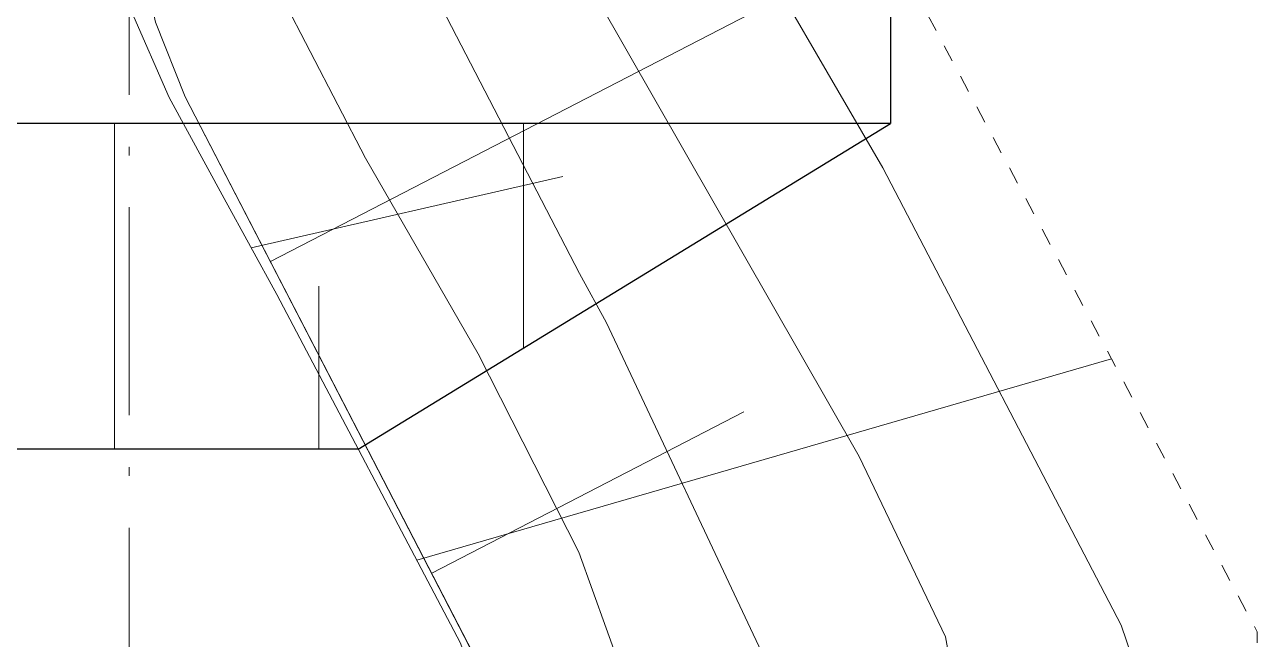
# Model space of a CAD drawing. Header units: millimetres. Extents: x -2078669 to -1085629, y -5987148 to 310365.
# Drawn here: x -1703059 to -1685278, y -1466998 to -1458127 of the extents above; entities that cross this region are included whole.
import ezdxf

# ---------------------------------------------------------------- set-up
doc = ezdxf.new("R2010")
doc.units = ezdxf.units.MM
doc.header["$LTSCALE"] = 500
doc.linetypes.add('561019', pattern=[1, 0.5, -0.5])
doc.linetypes.add('SXF_一点短鎖線', pattern=[9.25, 6, -1.5, 0.25, -1.5])
for name, color, linetype, lineweight in [('D-BGD', 7, 'Continuous', 13), ('D-BMK', 2, 'SXF_一点短鎖線', 13), ('D-BYP-STR1', 2, 'Continuous', 13), ('D-BYP-STR2', 6, 'Continuous', 25)]:
    doc.layers.add(name, color=color, linetype=linetype, lineweight=lineweight)

# ---------------------------------------------------------------- blocks, each defined once
blk = doc.blocks.new('河川平面')
at = {"layer": 'D-BGD', "linetype": 'Continuous'}
for p, q in [((1611452, -2797046), (1620560, -2792338)), ((1611174, -2796846), (1615671, -2795821)), ((1613564, -2801355), (1623583, -2798449)), ((1613780, -2801544), (1618279, -2799216))]:
    blk.add_line(p, q, dxfattribs=at)
at = {"layer": 'D-BGD', "linetype": 'Continuous', "flags": 128}
for points in [[(1614196, -2802555), (1611544, -2797523), (1610785, -2796134), (1609990, -2794678), (1609448, -2793437), (1609275, -2792488), (1609120, -2789483), (1609265, -2770458), (1609158, -2754356), (1608991, -2733247), (1608817, -2713807), (1608555, -2699081), (1609014, -2666342), (1609021, -2620514)], [(1609120, -2789483), (1609275, -2792488), (1609448, -2793437), (1609990, -2794678), (1610785, -2796134), (1611544, -2797523), (1614196, -2802555), (1615082, -2805064), (1615231, -2805958), (1615273, -2807092), (1615472, -2812388), (1615628, -2817764), (1615471, -2822577), (1615363, -2823344), (1615029, -2824221), (1612556, -2828756), (1610099, -2832855), (1609457, -2834072), (1609409, -2834630), (1609279, -2836167)]]:
    blk.add_lwpolyline(points, dxfattribs=at)
for points, elevation in [([(1610013, -2620514), (1610004, -2655012), (1609981, -2662598), (1609913, -2668183), (1609452, -2691949), (1609445, -2695730), (1609534, -2701509), (1610811, -2765298), (1610885, -2769571), (1610897, -2771846), (1610716, -2783859), (1610693, -2787913), (1610772, -2789970), (1610879, -2790832), (1611484, -2792973), (1612825, -2795553), (1614449, -2798377), (1615902, -2801242), (1616987, -2804270)], 367000), ([(1611715, -2620514), (1611197, -2668195), (1611105, -2685482), (1611228, -2700780), (1611946, -2745632), (1612011, -2749082), (1612060, -2750532), (1612325, -2753298), (1612593, -2757485), (1612783, -2763612), (1612864, -2771282), (1612734, -2784705), (1612727, -2788483), (1612845, -2790265), (1613065, -2791226), (1613931, -2793393), (1615912, -2797217), (1616301, -2797929), (1618572, -2802762)], 366000), ([(1621613, -2804739), (1621190, -2802460), (1619945, -2799860), (1615503, -2792088), (1615083, -2791125), (1614669, -2789480), (1614591, -2787428), (1614424, -2780447), (1614954, -2770848), (1614660, -2757775), (1613687, -2747587), (1613373, -2737098), (1613203, -2724566), (1612724, -2704239), (1612726, -2695354), (1612599, -2678222), (1612988, -2655305), (1612966, -2630582), (1613359, -2620514)], 365000), ([(1624244, -2803817), (1623725, -2802293), (1620285, -2795694), (1618029, -2791812), (1617489, -2790721), (1616969, -2789309), (1616837, -2787094), (1617312, -2780196), (1617397, -2774676), (1617446, -2771179), (1617614, -2759007), (1617664, -2755279), (1617387, -2752525), (1616960, -2744706), (1616414, -2735865), (1615549, -2723449), (1615307, -2713395), (1614941, -2697350), (1614969, -2677393)], 364000)]:
    blk.add_lwpolyline(points, dxfattribs=dict(at, elevation=elevation))
at = {"layer": 'D-BGD', "linetype": '561019', "flags": 128}
blk.add_lwpolyline([(1618950, -2620514), (1618959, -2621129), (1618665, -2658302), (1618663, -2658627), (1618571, -2661701), (1617747, -2689368), (1618403, -2710987), (1619104, -2730441), (1619135, -2731637), (1619943, -2763133), (1618853, -2786511), (1619008, -2789521), (1619927, -2791602), (1625688, -2802391), (1625125, -2825293), (1624564, -2827572), (1623496, -2829911), (1618630, -2838640), (1618342, -2840170), (1618771, -2861642), (1618913, -2870692)], dxfattribs=at)
at = {"layer": 'D-BGD', "linetype": 'Continuous'}
for points in [[(1615473, -2813810, 368400), (1615503, -2805510, 368350), (1615442, -2805095, 368370), (1615373, -2804813, 368380), (1615226, -2804347, 368420), (1610224, -2794667, 368260), (1609794, -2793590, 368280), (1609534, -2792437, 368300), (1609236, -2777605, 368510), (1609158, -2758979, 368490), (1609245, -2738601, 368470), (1609119, -2714860, 368280), (1609038, -2675632, 368370), (1609172, -2662075, 368370), (1609082, -2627858, 368360), (1609044, -2620514, 368307)], [(1615473, -2813810, 368400), (1615503, -2805510, 368350), (1615442, -2805095, 368370), (1615373, -2804813, 368380), (1615226, -2804347, 368420), (1610224, -2794667, 368260), (1609794, -2793590, 368280), (1609534, -2792437, 368300)]]:
    blk.add_polyline3d(points, dxfattribs=at)

msp = doc.modelspace()

# ---------------------------------------------------------------- linework, layer by layer
at = {"layer": 'D-BMK', "linetype": 'SXF_一点短鎖線', "flags": 128}
msp.add_lwpolyline([(-1701552.5, -1285013.4), (-1701552.5, -1535191.7)], dxfattribs=at)
msp.add_lwpolyline([(-1701552.5, -1285013.4), (-1701552.5, -1535191.7)], dxfattribs=at)
at = {"layer": 'D-BYP-STR1'}
for p, q in [((-1701764.9, -1459552.7), (-1701764.9, -1464252.7)), ((-1695865, -1459552.7), (-1695865, -1462795.2)), ((-1698814.9, -1461902.7), (-1698814.9, -1464252.7))]:
    msp.add_line(p, q, dxfattribs=at)
at = {"layer": 'D-BYP-STR2'}
for p, q in [((-1690566.9, -1457952.7, 242956.1), (-1690566.9, -1459552.7, 242956.1)), ((-1690566.9, -1459552.7), (-1720350.4, -1459552.7)), ((-1698246.6, -1464252.7), (-1690566.9, -1459552.7)), ((-1698246.6, -1464252.7), (-1705599.6, -1464252.7))]:
    msp.add_line(p, q, dxfattribs=at)

# ---------------------------------------------------------------- block references
at = {"layer": 'D-BGD'}
msp.add_blockref('河川平面', (-3310965.8, 1335500.2), dxfattribs=at)

doc.saveas('drawing.dxf')
